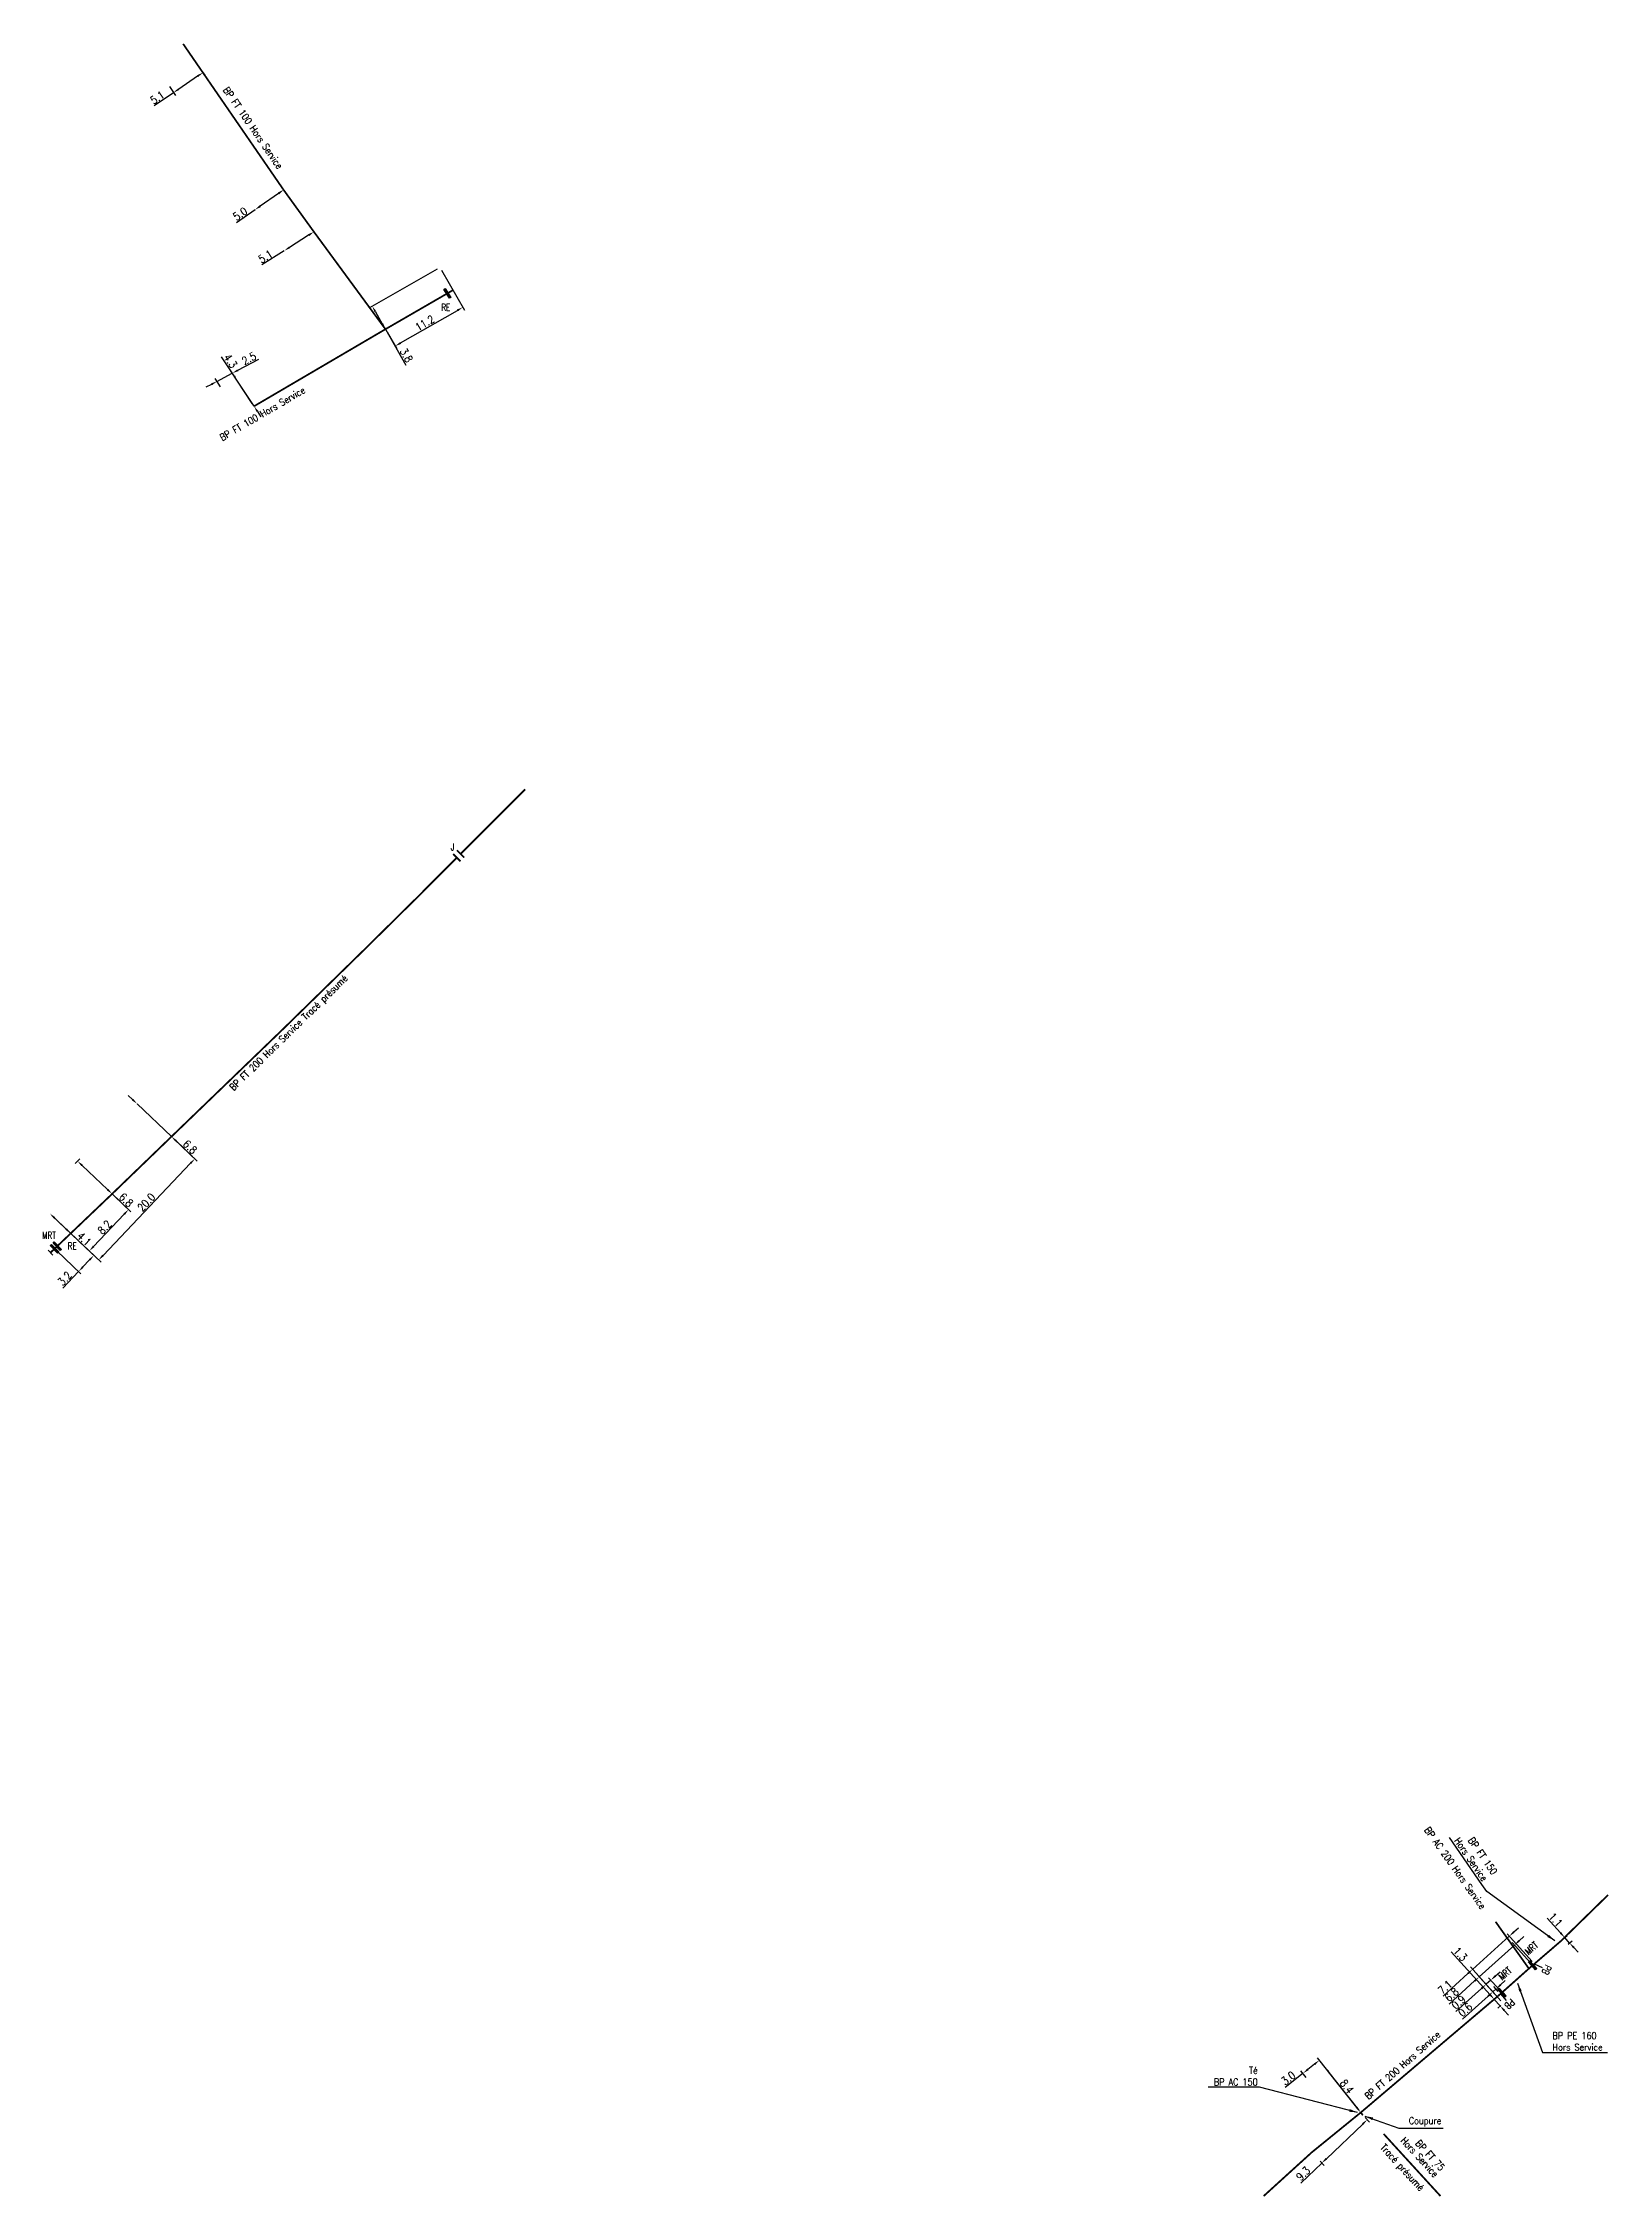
# Model space of a CAD drawing. Header units: millimetres. Extents: x 185000 to 186000, y 128000 to 129005.
# Drawn here: x 185775.2 to 186000.1, y 127999.9 to 128309.1 of the extents above; entities that cross this region are included whole.
import ezdxf
from ezdxf.enums import TextEntityAlignment as Align

# ---------------------------------------------------------------- set-up
doc = ezdxf.new("R2010")
doc.units = ezdxf.units.MM
doc.header["$PDMODE"] = 34
doc.linetypes.add('L_25_FT', pattern=[2000, 1000, 1000])
doc.layers.get('0').update_dxf_attribs({"linetype": 'CONTINUOUS'})
doc.layers.get('DEFPOINTS').update_dxf_attribs({"linetype": 'CONTINUOUS'})
doc.layers.add('L_908', color=5, linetype='CONTINUOUS')
doc.styles.add('G_ROMANS', font='ROMANS.SHX', dxfattribs={"width": 0.75})
doc.styles.get("Standard").update_dxf_attribs({"font": 'romans.shx', "width": 0.85})
doc.linetypes.add('BP_HS', pattern='A,2,-1,["G",Standard,S=0.85,R=0,X=-0.27,Y=-0.4],-1', length=4)
doc.dimstyles.get("Standard").update_dxf_attribs({"dimtxt": 1.5, "dimasz": 1.2, "dimexe": 0.625, "dimexo": 0.625, "dimgap": 0.25, "dimtad": 1, "dimdec": 1, "dimzin": 0, "dimdsep": 46, "dimtxsty": 'Standard', "dimcen": -0.5, "dimadec": 0, "dimazin": 0, "dimtfac": 1, "dimtdec": 1, "dimtmove": 0, "dimatfit": 3, "dimfxl": 0, "dimtolj": 1, "dimtzin": 0, "dimarcsym": 0})

# ---------------------------------------------------------------- blocks, each defined once
blk = doc.blocks.new('*D42')
at = {"layer": 'DEFPOINTS', "color": 0, "linetype": 'Continuous', "transparency": 16777216}
for p in [(185797.32, 128306.15), (185793.11, 128303.26), (185793.98, 128302)]:
    blk.add_point(p, dxfattribs=at)
at = {"layer": 'L_908', "color": 0, "linetype": 'Continuous', "lineweight": -2, "transparency": 16777216}
for p, q in [((185797.44, 128304.38), (185794.72, 128302.51)), ((185797.58, 128305.76), (185798.45, 128304.5)), ((185793.98, 128302), (185791.2, 128300.1)), ((185793.38, 128302.88), (185794.24, 128301.61))]:
    blk.add_line(p, q, dxfattribs=at)
at = {"layer": 'L_908', "color": 0, "linetype": 'Continuous', "transparency": 16777216}
for points in [[(185797.36, 128304.5), (185797.53, 128304.25), (185798.18, 128304.88)], [(185794.63, 128302.63), (185794.8, 128302.39), (185793.98, 128302)]]:
    blk.add_solid(points, dxfattribs=at)
at = {"layer": 'L_908', "color": 0, "linetype": 'Continuous', "transparency": 16777216, "insert": (185791.65, 128301.31), "char_height": 1.125, "attachment_point": 5, "rotation": 34.4211}
blk.add_mtext('\\A1;5.1', dxfattribs=at)
blk = doc.blocks.new('*D43')
at = {"layer": 'DEFPOINTS', "color": 0, "linetype": 'Continuous', "transparency": 16777216}
for p in [(185805.69, 128285.18), (185805.69, 128285.18), (185809.78, 128288.05)]:
    blk.add_point(p, dxfattribs=at)
at = {"layer": 'L_908', "color": 0, "linetype": 'Continuous', "lineweight": -2, "transparency": 16777216}
for p, q in [((185805.69, 128285.18), (185803, 128283.3)), ((185809.05, 128287.54), (185806.43, 128285.7))]:
    blk.add_line(p, q, dxfattribs=at)
at = {"layer": 'L_908', "color": 0, "linetype": 'Continuous', "transparency": 16777216}
for points in [[(185806.34, 128285.82), (185806.51, 128285.58), (185805.69, 128285.18)], [(185808.96, 128287.66), (185809.13, 128287.41), (185809.78, 128288.05)]]:
    blk.add_solid(points, dxfattribs=at)
at = {"layer": 'L_908', "color": 0, "linetype": 'Continuous', "transparency": 16777216, "insert": (185803.55, 128284.6), "char_height": 1.125, "attachment_point": 5, "rotation": 35.0288}
blk.add_mtext('\\A1;5.0', dxfattribs=at)
blk = doc.blocks.new('*D44')
at = {"layer": 'DEFPOINTS', "color": 0, "linetype": 'Continuous', "transparency": 16777216}
for p in [(185809.88, 128279.31), (185809.88, 128279.31), (185814.14, 128282.02)]:
    blk.add_point(p, dxfattribs=at)
at = {"layer": 'L_908', "color": 0, "linetype": 'Continuous', "lineweight": -2, "transparency": 16777216}
for p, q in [((185809.88, 128279.31), (185806.68, 128277.27)), ((185813.38, 128281.54), (185810.64, 128279.79))]:
    blk.add_line(p, q, dxfattribs=at)
at = {"layer": 'L_908', "color": 0, "linetype": 'Continuous', "transparency": 16777216}
for points in [[(185810.56, 128279.92), (185810.72, 128279.67), (185809.88, 128279.31)], [(185813.3, 128281.67), (185813.46, 128281.41), (185814.14, 128282.02)]]:
    blk.add_solid(points, dxfattribs=at)
at = {"layer": 'L_908', "color": 0, "linetype": 'Continuous', "transparency": 16777216, "insert": (185807.17, 128278.47), "char_height": 1.125, "attachment_point": 5, "rotation": 32.5003}
blk.add_mtext('\\A1;5.1', dxfattribs=at)
blk = doc.blocks.new('*D45')
at = {"layer": 'DEFPOINTS', "color": 0, "linetype": 'Continuous', "transparency": 16777216}
for p in [(185832.24, 128276.9), (185822.53, 128271.33), (185824.41, 128268.04)]:
    blk.add_point(p, dxfattribs=at)
at = {"layer": 'L_908', "color": 0, "linetype": 'Continuous', "lineweight": -2, "transparency": 16777216}
for p, q in [((185831.84, 128276.67), (185822.12, 128271.1)), ((185822.97, 128270.55), (185823.96, 128268.82)), ((185824.41, 128268.04), (185827.36, 128262.9))]:
    blk.add_line(p, q, dxfattribs=at)
at = {"layer": 'L_908', "color": 0, "linetype": 'Continuous', "transparency": 16777216}
for points in [[(185823.1, 128270.62), (185822.84, 128270.47), (185822.53, 128271.33)], [(185824.09, 128268.9), (185823.83, 128268.75), (185824.41, 128268.04)]]:
    blk.add_solid(points, dxfattribs=at)
at = {"layer": 'L_908', "color": 0, "linetype": 'Continuous', "transparency": 16777216, "insert": (185827.42, 128264.3), "char_height": 1.125, "attachment_point": 5, "rotation": 299.8311}
blk.add_mtext('\\A1;3.8', dxfattribs=at)
blk = doc.blocks.new('*D46')
at = {"layer": 'DEFPOINTS', "color": 0, "linetype": 'Continuous', "transparency": 16777216}
for p in [(185832.24, 128276.9), (185835.52, 128271.18), (185824.41, 128268.04)]:
    blk.add_point(p, dxfattribs=at)
at = {"layer": 'L_908', "color": 0, "linetype": 'Continuous', "lineweight": -2, "transparency": 16777216}
for p, q in [((185832.48, 128276.5), (185835.76, 128270.78)), ((185826.59, 128266.06), (185834.74, 128270.74)), ((185824.65, 128267.63), (185826.04, 128265.2))]:
    blk.add_line(p, q, dxfattribs=at)
at = {"layer": 'L_908', "color": 0, "linetype": 'Continuous', "transparency": 16777216}
for points in [[(185834.67, 128270.87), (185834.82, 128270.61), (185835.52, 128271.18)], [(185826.51, 128266.19), (185826.66, 128265.93), (185825.81, 128265.61)]]:
    blk.add_solid(points, dxfattribs=at)
at = {"layer": 'L_908', "color": 0, "linetype": 'Continuous', "transparency": 16777216, "insert": (185830.06, 128268.92), "char_height": 1.125, "attachment_point": 5, "rotation": 29.8311}
blk.add_mtext('\\A1;11.2', dxfattribs=at)
blk = doc.blocks.new('L_340_20')
at = {"linetype": 'Continuous'}
blk.add_hatch(color=0, dxfattribs=at).paths.add_polyline_path([(0.125, 0.75), (-0.125, 0.75), (-0.125, -0.75), (0.125, -0.75)])
at = {"color": 0, "linetype": 'Continuous'}
blk.add_lwpolyline([(-0.125, 0.75), (0.125, 0.75), (0.125, -0.75), (-0.125, -0.75)], close=True, dxfattribs=at)
at = {"color": 0, "linetype": 'Continuous', "width": 0.75}
for tag, height, flags, p in [('RE', 1.5, 8, (0, 3)), ('DEF_LEG', 1.2, 3, (0, -5)), ('DEF_COUP', 1.2, 3, (0, -7.5)), ('DEF_TYPE', 1.2, 3, (0, -10))]:
    blk.add_attdef(tag, text='', height=height, dxfattribs=dict(at, flags=flags)).set_placement(p, align=Align.MIDDLE)
blk = doc.blocks.new('*D60')
at = {"layer": 'DEFPOINTS', "color": 0, "linetype": 'Continuous', "transparency": 16777216}
for p in [(185800.22, 128260.54), (185800.97, 128259.4), (185805.54, 128256.98)]:
    blk.add_point(p, dxfattribs=at)
at = {"layer": 'L_908', "color": 0, "linetype": 'Continuous', "lineweight": -2, "transparency": 16777216}
for p, q in [((185803.22, 128262.14), (185806.22, 128263.74)), ((185800.71, 128259.79), (185799.96, 128260.94)), ((185800.22, 128260.54), (185802.42, 128261.72)), ((185805.28, 128257.38), (185802.17, 128262.11)), ((185799.42, 128260.12), (185798.63, 128259.7))]:
    blk.add_line(p, q, dxfattribs=at)
at = {"layer": 'L_908', "color": 0, "linetype": 'Continuous', "transparency": 16777216}
for points in [[(185799.35, 128260.25), (185799.49, 128259.99), (185800.22, 128260.54)], [(185803.15, 128262.27), (185803.29, 128262.01), (185802.42, 128261.72)]]:
    blk.add_solid(points, dxfattribs=at)
at = {"layer": 'L_908', "color": 0, "linetype": 'Continuous', "transparency": 16777216, "insert": (185804.82, 128263.84), "char_height": 1.125, "attachment_point": 5, "rotation": 28.0141}
blk.add_mtext('\\A1;2.5', dxfattribs=at)
blk = doc.blocks.new('*D61')
at = {"layer": 'DEFPOINTS', "color": 0, "linetype": 'Continuous', "transparency": 16777216}
for p in [(185803.18, 128260.58), (185803.18, 128260.58), (185805.54, 128256.98)]:
    blk.add_point(p, dxfattribs=at)
at = {"layer": 'L_908', "color": 0, "linetype": 'Continuous', "lineweight": -2, "transparency": 16777216}
for p, q in [((185802.68, 128261.33), (185800.88, 128264.07)), ((185805.54, 128256.98), (185803.18, 128260.58)), ((185806.03, 128256.23), (185806.53, 128255.48))]:
    blk.add_line(p, q, dxfattribs=at)
at = {"layer": 'L_908', "color": 0, "linetype": 'Continuous', "transparency": 16777216}
for points in [[(185802.81, 128261.41), (185802.56, 128261.24), (185803.18, 128260.58)], [(185806.16, 128256.31), (185805.91, 128256.15), (185805.54, 128256.98)]]:
    blk.add_solid(points, dxfattribs=at)
at = {"layer": 'L_908', "color": 0, "linetype": 'Continuous', "transparency": 16777216, "insert": (185802.16, 128263.48), "char_height": 1.125, "attachment_point": 5, "rotation": 303.3306}
blk.add_mtext('\\A1;4.3', dxfattribs=at)
blk = doc.blocks.new('*D148')
at = {"layer": 'DEFPOINTS', "color": 0, "linetype": 'Continuous', "transparency": 16777216}
for p in [(185776.22, 128141.07), (185776.22, 128141.07), (185779.21, 128138.22)]:
    blk.add_point(p, dxfattribs=at)
at = {"layer": 'L_908', "color": 0, "linetype": 'Continuous', "lineweight": -2, "transparency": 16777216}
for p, q in [((185776.87, 128140.45), (185778.56, 128138.84)), ((185779.21, 128138.22), (185781.39, 128136.15))]:
    blk.add_line(p, q, dxfattribs=at)
at = {"layer": 'L_908', "color": 0, "linetype": 'Continuous', "transparency": 16777216}
for points in [[(185776.97, 128140.56), (185776.77, 128140.34), (185776.22, 128141.07)], [(185778.66, 128138.95), (185778.46, 128138.73), (185779.21, 128138.22)]]:
    blk.add_solid(points, dxfattribs=at)
at = {"layer": 'L_908', "color": 0, "linetype": 'Continuous', "transparency": 16777216, "insert": (185781.14, 128137.42), "char_height": 1.125, "attachment_point": 5, "rotation": 316.4742}
blk.add_mtext('\\A1;4.1', dxfattribs=at)
blk = doc.blocks.new('*D149')
at = {"layer": 'DEFPOINTS', "color": 0, "linetype": 'Continuous', "transparency": 16777216}
for p in [(185785.16, 128143.89), (185776.22, 128141.07), (185781.88, 128135.69)]:
    blk.add_point(p, dxfattribs=at)
at = {"layer": 'L_908', "color": 0, "linetype": 'Continuous', "lineweight": -2, "transparency": 16777216}
for p, q in [((185785.5, 128143.56), (185787.86, 128141.32)), ((185776.56, 128140.74), (185782.22, 128135.37)), ((185786.9, 128140.99), (185782.5, 128136.35))]:
    blk.add_line(p, q, dxfattribs=at)
at = {"layer": 'L_908', "color": 0, "linetype": 'Continuous', "transparency": 16777216}
for points in [[(185786.79, 128141.09), (185787.01, 128140.88), (185787.52, 128141.64)], [(185782.39, 128136.45), (185782.6, 128136.24), (185781.88, 128135.69)]]:
    blk.add_solid(points, dxfattribs=at)
at = {"layer": 'L_908', "color": 0, "linetype": 'Continuous', "transparency": 16777216, "insert": (185784.08, 128139.1), "char_height": 1.125, "attachment_point": 5, "rotation": 46.4742}
blk.add_mtext('\\A1;8.2', dxfattribs=at)
blk = doc.blocks.new('*D150')
at = {"layer": 'DEFPOINTS', "color": 0, "linetype": 'Continuous', "transparency": 16777216}
for p in [(185780.2, 128148.59), (185780.53, 128148.9), (185785.16, 128143.89)]:
    blk.add_point(p, dxfattribs=at)
at = {"layer": 'L_908', "color": 0, "linetype": 'Continuous', "lineweight": -2, "transparency": 16777216}
for p, q in [((185780.53, 128148.9), (185779.87, 128148.26)), ((185780.86, 128147.97), (185784.5, 128144.51)), ((185785.16, 128143.89), (185785.5, 128144.21)), ((185785.16, 128143.89), (185787.5, 128141.66))]:
    blk.add_line(p, q, dxfattribs=at)
at = {"layer": 'L_908', "color": 0, "linetype": 'Continuous', "transparency": 16777216}
for points in [[(185780.96, 128148.08), (185780.75, 128147.86), (185780.2, 128148.59)], [(185784.61, 128144.61), (185784.4, 128144.4), (185785.16, 128143.89)]]:
    blk.add_solid(points, dxfattribs=at)
at = {"layer": 'L_908', "color": 0, "linetype": 'Continuous', "transparency": 16777216, "insert": (185787.17, 128143.01), "char_height": 1.125, "attachment_point": 5, "rotation": 316.4742}
blk.add_mtext('\\A1;6.8', dxfattribs=at)
blk = doc.blocks.new('*D151')
at = {"layer": 'DEFPOINTS', "color": 0, "linetype": 'Continuous', "transparency": 16777216}
for p in [(185793.69, 128152.12), (185776.22, 128141.07), (185783.23, 128134.4)]:
    blk.add_point(p, dxfattribs=at)
at = {"layer": 'L_908', "color": 0, "linetype": 'Continuous', "lineweight": -2, "transparency": 16777216}
for p, q in [((185794.03, 128151.79), (185797.37, 128148.61)), ((185796.41, 128148.28), (185783.85, 128135.06)), ((185776.56, 128140.74), (185783.57, 128134.08))]:
    blk.add_line(p, q, dxfattribs=at)
at = {"layer": 'L_908', "color": 0, "linetype": 'Continuous', "transparency": 16777216}
for points in [[(185796.31, 128148.39), (185796.52, 128148.18), (185797.03, 128148.93)], [(185783.74, 128135.16), (185783.96, 128134.95), (185783.23, 128134.4)]]:
    blk.add_solid(points, dxfattribs=at)
at = {"layer": 'L_908', "color": 0, "linetype": 'Continuous', "transparency": 16777216, "insert": (185790.07, 128142.69), "char_height": 1.125, "attachment_point": 5, "rotation": 46.4742}
blk.add_mtext('\\A1;20.0', dxfattribs=at)
blk = doc.blocks.new('*D152')
at = {"layer": 'DEFPOINTS', "color": 0, "linetype": 'Continuous', "transparency": 16777216}
for p in [(185788.75, 128156.81), (185788.75, 128156.81), (185793.69, 128152.12)]:
    blk.add_point(p, dxfattribs=at)
at = {"layer": 'L_908', "color": 0, "linetype": 'Continuous', "lineweight": -2, "transparency": 16777216}
for p, q in [((185788.09, 128157.43), (185787.44, 128158.04)), ((185788.75, 128156.81), (185793.69, 128152.12)), ((185794.34, 128151.5), (185796.68, 128149.27))]:
    blk.add_line(p, q, dxfattribs=at)
at = {"layer": 'L_908', "color": 0, "linetype": 'Continuous', "transparency": 16777216}
for points in [[(185788.2, 128157.53), (185787.99, 128157.32), (185788.75, 128156.81)], [(185794.44, 128151.6), (185794.23, 128151.39), (185793.69, 128152.12)]]:
    blk.add_solid(points, dxfattribs=at)
at = {"layer": 'L_908', "color": 0, "linetype": 'Continuous', "transparency": 16777216, "insert": (185796.35, 128150.62), "char_height": 1.125, "attachment_point": 5, "rotation": 316.4742}
blk.add_mtext('\\A1;6.8', dxfattribs=at)
blk = doc.blocks.new('P_310_01')
at = {"color": 0, "linetype": 'Continuous', "const_width": 0.25, "flags": 128}
for points in [[(-0.38, 0.75), (-0.38, -0.75)], [(0.38, 0.75), (0.38, -0.75)]]:
    blk.add_lwpolyline(points, dxfattribs=at)
at = {"color": 0, "linetype": 'Continuous', "width": 0.75}
blk.add_attdef('NUM', text='', height=1, dxfattribs=at).set_placement((1.93, 1.53), align=Align.MIDDLE)
at = {"color": 0, "linetype": 'Continuous', "width": 0.75, "flags": 3}
for tag, p in [('DEF_COUP', (0, -12.5)), ('DEF_LEG', (0, -10)), ('DEF_TYPE', (0, -15))]:
    blk.add_attdef(tag, text='', height=1.2, dxfattribs=at).set_placement(p, align=Align.MIDDLE)
blk = doc.blocks.new('*D154')
at = {"layer": 'DEFPOINTS', "color": 0, "linetype": 'Continuous', "transparency": 16777216}
for p in [(185776.22, 128141.07), (185776.89, 128136.01), (185782.54, 128135.06)]:
    blk.add_point(p, dxfattribs=at)
at = {"layer": 'L_908', "color": 0, "linetype": 'Continuous', "lineweight": -2, "transparency": 16777216}
for p, q in [((185776.56, 128140.74), (185782.88, 128134.74)), ((185777.23, 128135.69), (185780.68, 128132.42)), ((185781.92, 128134.41), (185780.96, 128133.4)), ((185780.34, 128132.74), (185778.08, 128130.37))]:
    blk.add_line(p, q, dxfattribs=at)
at = {"layer": 'L_908', "color": 0, "linetype": 'Continuous', "transparency": 16777216}
for points in [[(185781.81, 128134.51), (185782.03, 128134.31), (185782.54, 128135.06)], [(185780.85, 128133.5), (185781.06, 128133.29), (185780.34, 128132.74)]]:
    blk.add_solid(points, dxfattribs=at)
at = {"layer": 'L_908', "color": 0, "linetype": 'Continuous', "transparency": 16777216, "insert": (185778.35, 128131.74), "char_height": 1.125, "attachment_point": 5, "rotation": 46.4742}
blk.add_mtext('\\A1;3.2', dxfattribs=at)
blk = doc.blocks.new('L_340_17')
at = {"linetype": 'Continuous'}
blk.add_hatch(color=0, dxfattribs=at).paths.add_polyline_path([(0.125, 0.75), (-0.125, 0.75), (-0.125, -0.75), (0.125, -0.75)])
at = {"color": 0, "linetype": 'Continuous'}
blk.add_lwpolyline([(-0.125, 0.75), (0.125, 0.75), (0.125, -0.75), (-0.125, -0.75)], close=True, dxfattribs=at)
at = {"color": 0, "linetype": 'Continuous', "style": 'G_ROMANS', "width": 0.75}
for tag, height, flags, p in [('MRT', 1.5, 8, (0, 3)), ('DEF_LEG', 1.2, 3, (0, -5)), ('DEF_COUP', 1.2, 3, (0, -7.5)), ('DEF_TYPE', 1.2, 3, (0, -10))]:
    blk.add_attdef(tag, text='', height=height, dxfattribs=dict(at, flags=flags)).set_placement(p, align=Align.MIDDLE)
blk = doc.blocks.new('L_340_07')
at = {"color": 0, "linetype": 'Continuous', "const_width": 0.25, "flags": 128}
blk.add_lwpolyline([(0, 0), (0.35, 0)], dxfattribs=at)
at = {"color": 0, "linetype": 'Continuous', "flags": 128}
blk.add_lwpolyline([(0.35, -0.5), (0.35, 0.5)], dxfattribs=at)
at = {"color": 0, "linetype": 'Continuous', "width": 0.75, "flags": 3}
for tag, p in [('DEF_LEG', (0.72, -3.47)), ('DEF_COUP', (0.72, -5.97)), ('DEF_TYPE', (0.72, -8.47))]:
    blk.add_attdef(tag, text='', height=1.2, dxfattribs=at).set_placement(p, align=Align.MIDDLE)
blk = doc.blocks.new('L_340_13')
at = {"color": 0, "linetype": 'Continuous', "flags": 128}
blk.add_lwpolyline([(0, 0), (0, 1.25)], dxfattribs=at)
at = {"color": 0, "linetype": 'Continuous', "style": 'G_ROMANS', "width": 0.75}
blk.add_text('PB', height=1, dxfattribs=at).set_placement((0, 1.95), align=Align.MIDDLE)
at = {"color": 0, "linetype": 'Continuous', "width": 0.75, "flags": 3}
for tag, p in [('DEF_COUP', (0, -12.5)), ('DEF_LEG', (0, -10)), ('DEF_TYPE', (0, -15))]:
    blk.add_attdef(tag, text='', height=1.2, dxfattribs=at).set_placement(p, align=Align.MIDDLE)
blk = doc.blocks.new('*D167')
at = {"layer": 'DEFPOINTS', "color": 0, "linetype": 'Continuous', "transparency": 16777216}
for p in [(185984.09, 128028.63), (185984.5, 128027.31), (185984.93, 128027.7)]:
    blk.add_point(p, dxfattribs=at)
at = {"layer": 'L_908', "color": 0, "linetype": 'Continuous', "lineweight": -2, "transparency": 16777216}
for p, q in [((185983.06, 128028.9), (185977.48, 128035.07)), ((185983.75, 128028.31), (185983.32, 128027.92)), ((185984.5, 128027.31), (185983.66, 128028.24)), ((185984.59, 128027.38), (185984.15, 128026.99)), ((185985.1, 128026.64), (185985.71, 128025.97))]:
    blk.add_line(p, q, dxfattribs=at)
at = {"layer": 'L_908', "color": 0, "linetype": 'Continuous', "transparency": 16777216}
for points in [[(185983.17, 128029), (185982.95, 128028.8), (185983.66, 128028.24)], [(185985.22, 128026.74), (185984.99, 128026.54), (185984.5, 128027.31)]]:
    blk.add_solid(points, dxfattribs=at)
at = {"layer": 'L_908', "color": 0, "linetype": 'Continuous', "transparency": 16777216, "insert": (185978.79, 128034.75), "char_height": 1.125, "attachment_point": 5, "rotation": 312.1171}
blk.add_mtext('\\A1;1.3', dxfattribs=at)
blk = doc.blocks.new('*D168')
at = {"layer": 'DEFPOINTS', "color": 0, "linetype": 'Continuous', "transparency": 16777216}
for p in [(185983.46, 128029.33), (185984.54, 128029.02), (185984.93, 128027.7)]:
    blk.add_point(p, dxfattribs=at)
at = {"layer": 'L_908', "color": 0, "linetype": 'Continuous', "lineweight": -2, "transparency": 16777216}
for p, q in [((185982.79, 128028.72), (185979.11, 128025.4)), ((185984.62, 128028.05), (185983.15, 128029.68)), ((185983.91, 128029.73), (185983.46, 128029.33)), ((185984.23, 128029.37), (185983.59, 128030.08)), ((185984.57, 128030.33), (185985.24, 128030.94))]:
    blk.add_line(p, q, dxfattribs=at)
at = {"layer": 'L_908', "color": 0, "linetype": 'Continuous', "transparency": 16777216}
for points in [[(185982.69, 128028.84), (185982.89, 128028.61), (185983.46, 128029.33)], [(185984.47, 128030.44), (185984.67, 128030.22), (185983.91, 128029.73)]]:
    blk.add_solid(points, dxfattribs=at)
at = {"layer": 'L_908', "color": 0, "linetype": 'Continuous', "transparency": 16777216, "insert": (185979.49, 128026.75), "char_height": 1.125, "attachment_point": 5, "rotation": 42.1171}
blk.add_mtext('\\A1;0.6', dxfattribs=at)
blk = doc.blocks.new('*D169')
at = {"layer": 'DEFPOINTS', "color": 0, "linetype": 'Continuous', "transparency": 16777216}
for p in [(185982.49, 128030.4), (185984.77, 128029.22), (185984.93, 128027.7)]:
    blk.add_point(p, dxfattribs=at)
at = {"layer": 'L_908', "color": 0, "linetype": 'Continuous', "lineweight": -2, "transparency": 16777216}
for p, q in [((185983.83, 128031.61), (185984.5, 128032.21)), ((185981.82, 128029.79), (185978.16, 128026.48)), ((185984.62, 128028.05), (185982.18, 128030.75)), ((185983.16, 128031), (185982.49, 128030.4)), ((185984.45, 128029.57), (185982.85, 128031.35))]:
    blk.add_line(p, q, dxfattribs=at)
at = {"layer": 'L_908', "color": 0, "linetype": 'Continuous', "transparency": 16777216}
for points in [[(185983.73, 128031.72), (185983.93, 128031.49), (185983.16, 128031)], [(185981.72, 128029.91), (185981.93, 128029.68), (185982.49, 128030.4)]]:
    blk.add_solid(points, dxfattribs=at)
at = {"layer": 'L_908', "color": 0, "linetype": 'Continuous', "transparency": 16777216, "insert": (185978.53, 128027.82), "char_height": 1.125, "attachment_point": 5, "rotation": 42.1171}
blk.add_mtext('\\A1;0.9', dxfattribs=at)
blk = doc.blocks.new('*D170')
at = {"layer": 'DEFPOINTS', "color": 0, "linetype": 'Continuous', "transparency": 16777216}
for p in [(185993.22, 128036.61), (185993.93, 128035.83), (185994.48, 128036.33)]:
    blk.add_point(p, dxfattribs=at)
at = {"layer": 'L_908', "color": 0, "linetype": 'Continuous', "lineweight": -2, "transparency": 16777216}
for p, q in [((185993.18, 128037.78), (185991.25, 128039.91)), ((185993.57, 128036.92), (185994.13, 128037.43)), ((185994.48, 128036.33), (185993.78, 128037.11)), ((185994.28, 128036.15), (185994.83, 128036.65)), ((185995.09, 128035.67), (185995.69, 128035))]:
    blk.add_line(p, q, dxfattribs=at)
at = {"layer": 'L_908', "color": 0, "linetype": 'Continuous', "transparency": 16777216}
for points in [[(185993.29, 128037.88), (185993.07, 128037.68), (185993.78, 128037.11)], [(185995.2, 128035.77), (185994.98, 128035.57), (185994.48, 128036.33)]]:
    blk.add_solid(points, dxfattribs=at)
at = {"layer": 'L_908', "color": 0, "linetype": 'Continuous', "transparency": 16777216, "insert": (185992.47, 128039.68), "char_height": 1.125, "attachment_point": 5, "rotation": 312.1171}
blk.add_mtext('\\A1;1.1', dxfattribs=at)
blk = doc.blocks.new('*D171')
at = {"layer": 'DEFPOINTS', "color": 0, "linetype": 'Continuous', "transparency": 16777216}
for p in [(185989.18, 128033.14), (185981.51, 128031.48), (185984.93, 128027.7)]:
    blk.add_point(p, dxfattribs=at)
at = {"layer": 'L_908', "color": 0, "linetype": 'Continuous', "lineweight": -2, "transparency": 16777216}
for p, q in [((185986.56, 128036.04), (185981.51, 128031.48)), ((185988.87, 128033.48), (185986.24, 128036.39)), ((185987.22, 128036.65), (185987.89, 128037.25)), ((185984.62, 128028.05), (185981.2, 128031.83)), ((185980.84, 128030.88), (185977.18, 128027.57))]:
    blk.add_line(p, q, dxfattribs=at)
at = {"layer": 'L_908', "color": 0, "linetype": 'Continuous', "transparency": 16777216}
for points in [[(185987.12, 128036.76), (185987.32, 128036.54), (185986.56, 128036.04)], [(185980.74, 128030.99), (185980.94, 128030.77), (185981.51, 128031.48)]]:
    blk.add_solid(points, dxfattribs=at)
at = {"layer": 'L_908', "color": 0, "linetype": 'Continuous', "transparency": 16777216, "insert": (185977.54, 128028.91), "char_height": 1.125, "attachment_point": 5, "rotation": 42.1171}
blk.add_mtext('\\A1;6.8', dxfattribs=at)
blk = doc.blocks.new('*D172')
at = {"layer": 'DEFPOINTS', "color": 0, "linetype": 'Continuous', "transparency": 16777216}
for p in [(185980.54, 128032.55), (185989.41, 128033.33), (185984.93, 128027.7)]:
    blk.add_point(p, dxfattribs=at)
at = {"layer": 'L_908', "color": 0, "linetype": 'Continuous', "lineweight": -2, "transparency": 16777216}
for p, q in [((185986.48, 128037.92), (185987.15, 128038.52)), ((185985.81, 128037.31), (185980.54, 128032.55)), ((185989.1, 128033.68), (185985.5, 128037.66)), ((185979.88, 128031.95), (185976.3, 128028.71)), ((185984.62, 128028.05), (185980.23, 128032.9))]:
    blk.add_line(p, q, dxfattribs=at)
at = {"layer": 'L_908', "color": 0, "linetype": 'Continuous', "transparency": 16777216}
for points in [[(185986.38, 128038.03), (185986.58, 128037.81), (185985.81, 128037.31)], [(185979.78, 128032.06), (185979.98, 128031.84), (185980.54, 128032.55)]]:
    blk.add_solid(points, dxfattribs=at)
at = {"layer": 'L_908', "color": 0, "linetype": 'Continuous', "transparency": 16777216, "insert": (185976.58, 128029.98), "char_height": 1.125, "attachment_point": 5, "rotation": 42.1171}
blk.add_mtext('\\A1;7.1', dxfattribs=at)
blk = doc.blocks.new('*D173')
at = {"layer": 'DEFPOINTS', "color": 0, "linetype": 'Continuous', "transparency": 16777216}
for p in [(185956.19, 128017.63), (185956.95, 128016.68), (185964.48, 128011.99)]:
    blk.add_point(p, dxfattribs=at)
at = {"layer": 'L_908', "color": 0, "linetype": 'Continuous', "lineweight": -2, "transparency": 16777216}
for p, q in [((185964.19, 128012.36), (185958.25, 128019.86)), ((185956.19, 128017.63), (185953.62, 128015.6)), ((185956.66, 128017.04), (185955.9, 128018)), ((185957.84, 128018.94), (185956.9, 128018.19))]:
    blk.add_line(p, q, dxfattribs=at)
at = {"layer": 'L_908', "color": 0, "linetype": 'Continuous', "transparency": 16777216}
for points in [[(185957.75, 128019.05), (185957.93, 128018.82), (185958.55, 128019.5)], [(185956.81, 128018.31), (185956.99, 128018.07), (185956.19, 128017.63)]]:
    blk.add_solid(points, dxfattribs=at)
at = {"layer": 'L_908', "color": 0, "linetype": 'Continuous', "transparency": 16777216, "insert": (185954.09, 128016.93), "char_height": 1.125, "attachment_point": 5, "rotation": 38.3545}
blk.add_mtext('\\A1;3.0', dxfattribs=at)
blk = doc.blocks.new('*D174')
at = {"layer": 'DEFPOINTS', "color": 0, "linetype": 'Continuous', "transparency": 16777216}
for p in [(185959.3, 128018.54), (185959.3, 128018.54), (185964.48, 128011.99)]:
    blk.add_point(p, dxfattribs=at)
at = {"layer": 'L_908', "color": 0, "linetype": 'Continuous', "lineweight": -2, "transparency": 16777216}
blk.add_line((185963.93, 128012.7), (185959.86, 128017.83), dxfattribs=at)
at = {"layer": 'L_908', "color": 0, "linetype": 'Continuous', "transparency": 16777216}
for points in [[(185959.98, 128017.93), (185959.74, 128017.74), (185959.3, 128018.54)], [(185964.04, 128012.79), (185963.81, 128012.6), (185964.48, 128011.99)]]:
    blk.add_solid(points, dxfattribs=at)
at = {"layer": 'L_908', "color": 0, "linetype": 'Continuous', "transparency": 16777216, "insert": (185962.48, 128015.73), "char_height": 1.125, "attachment_point": 5, "rotation": 308.3545}
blk.add_mtext('\\A1;8.4', dxfattribs=at)
blk = doc.blocks.new('*D175')
at = {"layer": 'DEFPOINTS', "color": 0, "linetype": 'Continuous', "transparency": 16777216}
for p in [(185964.79, 128011.6), (185958.33, 128005.32), (185958.89, 128004.74)]:
    blk.add_point(p, dxfattribs=at)
at = {"layer": 'L_908', "color": 0, "linetype": 'Continuous', "lineweight": -2, "transparency": 16777216}
for p, q in [((185964.76, 128010.34), (185959.54, 128005.36)), ((185965.12, 128011.26), (185965.73, 128010.62)), ((185958.89, 128004.74), (185955.88, 128001.86)), ((185958.65, 128004.99), (185959.21, 128004.4))]:
    blk.add_line(p, q, dxfattribs=at)
at = {"layer": 'L_908', "color": 0, "linetype": 'Continuous', "transparency": 16777216}
for points in [[(185964.65, 128010.44), (185964.86, 128010.23), (185965.41, 128010.96)], [(185959.44, 128005.47), (185959.64, 128005.25), (185958.89, 128004.74)]]:
    blk.add_solid(points, dxfattribs=at)
at = {"layer": 'L_908', "color": 0, "linetype": 'Continuous', "transparency": 16777216, "insert": (185956.22, 128003.22), "char_height": 1.125, "attachment_point": 5, "rotation": 43.6651}
blk.add_mtext('\\A1;9.3', dxfattribs=at)

msp = doc.modelspace()

# ---------------------------------------------------------------- linework, layer by layer
at = {"layer": 'L_908', "linetype": 'BP_HS', "ltscale": 0.5, "const_width": 0.25}
for points in [[(185795.36, 128309), (185797.32, 128306.15), (185809.78, 128288.05), (185814.14, 128282.02), (185814.14, 128282.02), (185824.41, 128268.04)], [(185833.18, 128273.11), (185824.41, 128268.04), (185805.54, 128256.98)], [(185833.18, 128273.11), (185833.18, 128273.11)], [(185834.11, 128273.65), (185833.4, 128273.24)], [(185833.4, 128273.24), (185833.4, 128273.24)]]:
    msp.add_lwpolyline(points, dxfattribs=at)
at = {"layer": 'L_908', "linetype": 'BP_HS', "const_width": 0.25, "flags": 128}
for points in [[(185844.48, 128201.98), (185835.19, 128192.69)], [(185834.66, 128192.16), (185833.16, 128190.66), (185828.8, 128186.29), (185821.19, 128178.78), (185809.65, 128167.5), (185793.69, 128152.12), (185785.16, 128143.89), (185779.21, 128138.22), (185777.28, 128136.38), (185776.89, 128136.01)], [(185776.89, 128136.01), (185776.55, 128135.69)]]:
    msp.add_lwpolyline(points, dxfattribs=at)
at = {"layer": 'L_908', "linetype": 'BP_HS', "const_width": 0.25}
for points in [[(185989.18, 128033.14), (185989.41, 128033.33), (185993.22, 128036.61), (186000, 128043.23)], [(185988.63, 128032.66), (185983.84, 128039.39)], [(185984.77, 128029.22), (185988.63, 128032.66), (185988.63, 128032.66), (185988.63, 128032.66), (185988.63, 128032.66), (185988.63, 128032.66), (185989.18, 128033.14)], [(185950.54, 128000), (185957.43, 128006.26), (185957.43, 128006.26), (185964.48, 128011.99), (185984.09, 128028.63), (185984.09, 128028.63), (185984.09, 128028.63), (185984.54, 128029.02), (185984.77, 128029.22)], [(185964.79, 128011.6), (185964.48, 128011.99)], [(185975.93, 128000), (185967.76, 128008.93)]]:
    msp.add_lwpolyline(points, dxfattribs=at)

# ---------------------------------------------------------------- block references
at = {"layer": 'L_908'}
ref = msp.add_blockref('L_340_20', (185833.29, 128273.18), dxfattribs=dict(at, rotation=212.4765062880674))
ref.add_attrib('RE', 'RE', dxfattribs={"layer": '0', "color": 0, "linetype": 'Continuous', "height": 1, "width": 0.75, "flags": 8}).set_placement((185833.08, 128271.16), align=Align.MIDDLE)
ref = msp.add_blockref('P_310_01', (185834.93, 128192.43), dxfattribs=dict(at, rotation=45.01330691130541))
ref.add_attrib('NUM', 'J', dxfattribs={"layer": '0', "color": 0, "linetype": 'Continuous', "height": 1, "width": 0.75}).set_placement((185834.04, 128193.7), align=Align.MIDDLE)
ref = msp.add_blockref('L_340_17', (185776.89, 128136.01), dxfattribs=dict(at, rotation=43.61452974664794))
ref.add_attrib('MRT', 'MRT', dxfattribs={"layer": '0', "color": 0, "linetype": 'Continuous', "height": 1, "style": 'G_ROMANS', "width": 0.75}).set_placement((185776.09, 128137.96), align=Align.MIDDLE)
ref = msp.add_blockref('L_340_20', (185777.28, 128136.38), dxfattribs=dict(at, rotation=43.6145297465234))
ref.add_attrib('RE', 'RE', dxfattribs={"layer": '0', "color": 0, "linetype": 'Continuous', "height": 1, "width": 0.75}).set_placement((185779.43, 128136.41), align=Align.MIDDLE)
for name, p, rotation in [('L_340_07', (185776.55, 128135.69), 223.6145297465235), ('L_340_13', (185989.41, 128033.33), 244.6070829109388), ('L_340_13', (185984.54, 128029.02), 222.3386339617215)]:
    msp.add_blockref(name, p, dxfattribs=dict(at, rotation=rotation))
ref = msp.add_blockref('L_340_17', (185989.18, 128033.14), dxfattribs=dict(at, rotation=41.42961157303504))
ref.add_attrib('MRT', 'MRT', dxfattribs={"layer": '0', "color": 0, "linetype": 'Continuous', "height": 1, "rotation": 40.6999, "style": 'G_ROMANS', "width": 0.75}).set_placement((185989, 128035.59), align=Align.MIDDLE)
ref = msp.add_blockref('L_340_17', (185984.77, 128029.22), dxfattribs=dict(at, rotation=41.42961157303504))
ref.add_attrib('MRT', 'MRT', dxfattribs={"layer": '0', "color": 0, "linetype": 'Continuous', "height": 1, "rotation": 41.6446, "style": 'G_ROMANS', "width": 0.75}).set_placement((185985.21, 128031.95), align=Align.MIDDLE)

# ---------------------------------------------------------------- texts
at = {"layer": 'L_908', "linetype": 'L_25_FT', "width": 0.85}
for s, rotation, p in [('BP FT 100 Hors Service', 304.5659, (185805.42, 128296.96)), ('BP FT 100 Hors Service', 30.3646, (185806.73, 128255.93)), ('BP FT 200 Hors Service Tracé présumé', 44.3488, (185810.59, 128166.93)), ('BP AC 200 Hors Service', 305.3758, (185978.07, 128047.11)), ('BP FT 200 Hors Service', 41.5475, (185970.46, 128018.81)), ('Tracé présumé', 312.4522, (185970.33, 128004)), ('Hors Service', 312.4522, (185972.96, 128005.6)), ('BP FT 75', 312.4522, (185974.45, 128005.86))]:
    msp.add_text(s, height=1, rotation=rotation, dxfattribs=at).set_placement(p, align=Align.MIDDLE)
at = {"layer": 'L_908', "linetype": 'Continuous', "insert": (185983.05, 128045.84), "char_height": 1, "attachment_point": 6, "rotation": 304.5985}
msp.add_mtext('BP FT 150\\PHors Service', dxfattribs=at)
at = {"layer": 'L_908', "linetype": 'Continuous', "char_height": 1}
for s, insert, attachment_point in [('BP PE 160\\PHors Service', (185992.01, 128022.21), 4), ('Té\\PBP AC 150', (185949.68, 128017.21), 6), ('Coupure', (185971.38, 128010.66), 4)]:
    msp.add_mtext(s, dxfattribs=dict(at, insert=insert, attachment_point=attachment_point))

# ---------------------------------------------------------------- dimensions: what is measured, and where the dimension line sits
at = {"layer": 'L_908', "linetype": 'Continuous'}
for base, p1, p2, angle, override, picture, middle in [((185793.98, 128302), (185797.32, 128306.15), (185793.11, 128303.26), 34.4211, {"dimscale": 0.75}, '*D42', (185792.07, 128300.69)), ((185805.69, 128285.18), (185809.78, 128288.05), (185805.69, 128285.18), 35.0288, {"dimscale": 0.75}, '*D43', (185803.98, 128283.98)), ((185809.8835, 128279.3104), (185814.1426, 128282.0238), (185809.8835, 128279.3104), 32.5003, {"dimscale": 0.75}, '*D44', (185807.57, 128277.8365)), ((185835.52, 128271.18), (185824.41, 128268.04), (185832.24, 128276.9), 209.8311, {"dimscale": 0.75}, '*D46', (185830.44, 128268.27)), ((185803.18, 128260.58), (185805.54, 128256.98), (185803.18, 128260.58), 303.3306, {"dimscale": 0.75, "dimlfac": 1, "dimlunit": 2, "dimatfit": 0}, '*D61', (185801.53, 128263.07)), ((185788.75, 128156.81), (185793.69, 128152.12), (185788.75, 128156.81), 316.4742, {"dimscale": 0.75, "dimatfit": 0}, '*D152', (185795.84, 128150.07)), ((185783.23, 128134.4), (185793.69, 128152.12), (185776.22, 128141.07), 46.4742, {"dimscale": 0.75, "dimatfit": 0}, '*D151', (185790.61, 128142.17)), ((185780.2, 128148.59), (185785.16, 128143.89), (185780.53, 128148.9), 316.4742, {"dimscale": 0.75, "dimexo": 0}, '*D150', (185786.66, 128142.46)), ((185781.88, 128135.69), (185785.16, 128143.89), (185776.22, 128141.07), 46.4742, {"dimscale": 0.75, "dimatfit": 0}, '*D149', (185784.62, 128138.58)), ((185776.22, 128141.07), (185779.21, 128138.22), (185776.22, 128141.07), 316.4742, {"dimscale": 0.75}, '*D148', (185780.63, 128136.88)), ((185782.54, 128135.06), (185776.89, 128136.01), (185776.22, 128141.07), 226.4742, {"dimscale": 0.75}, '*D154', (185778.9, 128131.23)), ((185994.484, 128036.3341), (185993.2235, 128036.61), (185993.9277, 128035.8311), 132.1171, {"dimscale": 0.75, "dimatfit": 0}, '*D170', (185991.9125, 128039.1783)), ((185980.54, 128032.55), (185989.41, 128033.33), (185984.93, 128027.7), 42.1171, {"dimscale": 0.75, "dimatfit": 0}, '*D172', (185977.08, 128029.42)), ((185981.51, 128031.48), (185989.18, 128033.14), (185984.93, 128027.7), 42.1171, {"dimscale": 0.75, "dimatfit": 0}, '*D171', (185978.05, 128028.35)), ((185984.5, 128027.31), (185984.09, 128028.63), (185984.93, 128027.7), 132.1171, {"dimscale": 0.75, "dimatfit": 0}, '*D167', (185978.23, 128034.24)), ((185982.49, 128030.4), (185984.77, 128029.22), (185984.93, 128027.7), 42.1171, {"dimscale": 0.75, "dimatfit": 0}, '*D169', (185979.03, 128027.27)), ((185983.46, 128029.33), (185984.54, 128029.02), (185984.93, 128027.7), 42.1171, {"dimscale": 0.75, "dimatfit": 0}, '*D168', (185980, 128026.2)), ((185956.19, 128017.63), (185964.48, 128011.99), (185956.95, 128016.68), 38.3545, {"dimscale": 0.75}, '*D173', (185954.55, 128016.34))]:
    dim = msp.add_linear_dim(base=base, p1=p1, p2=p2, angle=angle, dimstyle='Standard', override=override, dxfattribs=at)
    dim.commit()
    dim.dimension.update_dxf_attribs({"geometry": picture, "text_midpoint": middle, "dimtype": 160})
for base, p1, p2, angle, text, override, picture, middle in [((185822.53, 128271.33), (185824.41, 128268.04), (185832.24, 128276.9), 299.8311, '3.8', {"dimscale": 0.75}, '*D45', (185826.77, 128263.93)), ((185800.22, 128260.54), (185805.54, 128256.98), (185800.97, 128259.4), 28.0141, '2.5', {"dimscale": 0.75, "dimatfit": 0}, '*D60', (185805.18, 128263.18)), ((185958.89, 128004.74), (185964.79, 128011.6), (185958.33, 128005.32), 43.6651, '9.3', {"dimscale": 0.75}, '*D175', (185956.74, 128002.68))]:
    dim = msp.add_linear_dim(base=base, p1=p1, p2=p2, angle=angle, text=text, dimstyle='Standard', override=override, dxfattribs=at)
    dim.commit()
    dim.dimension.update_dxf_attribs({"geometry": picture, "text_midpoint": middle, "dimtype": 160})
dim = msp.add_linear_dim(base=(185959.3, 128018.54), p1=(185964.48, 128011.99), p2=(185959.3, 128018.54), angle=308.3545, dimstyle='Standard', override={"dimscale": 0.75}, dxfattribs=at)
dim.commit()
dim.dimension.update_dxf_attribs({"geometry": '*D174', "text_midpoint": (185962.48, 128015.73)})

# ---------------------------------------------------------------- leaders
at = {"layer": 'L_908', "linetype": 'Continuous', "annotation_type": 0, "has_hookline": 1, "hookline_direction": 1, "text_width": 7.93, "horizontal_direction": (0.567823, -0.823151, 0)}
msp.add_leader([(185992.37, 128036.65), (185982.57, 128043.74), (185981.88, 128044.73)], dimstyle='Standard', dxfattribs=at)
at = {"layer": 'L_908', "linetype": 'Continuous', "annotation_type": 0, "has_hookline": 1}
for points, hookline_direction, text_width in [([(185987.01, 128030.55), (185990.56, 128020.63), (185991.76, 128020.63)], 0, 7.93), ([(185964.02, 128012), (185949.93, 128015.62)], 1, 7.12), ([(185965.07, 128011.49), (185969.93, 128009.75), (185971.13, 128009.75)], 0, 4.94)]:
    msp.add_leader(points, dimstyle='Standard', dxfattribs=dict(at, hookline_direction=hookline_direction, text_width=text_width))

doc.saveas('drawing.dxf')
